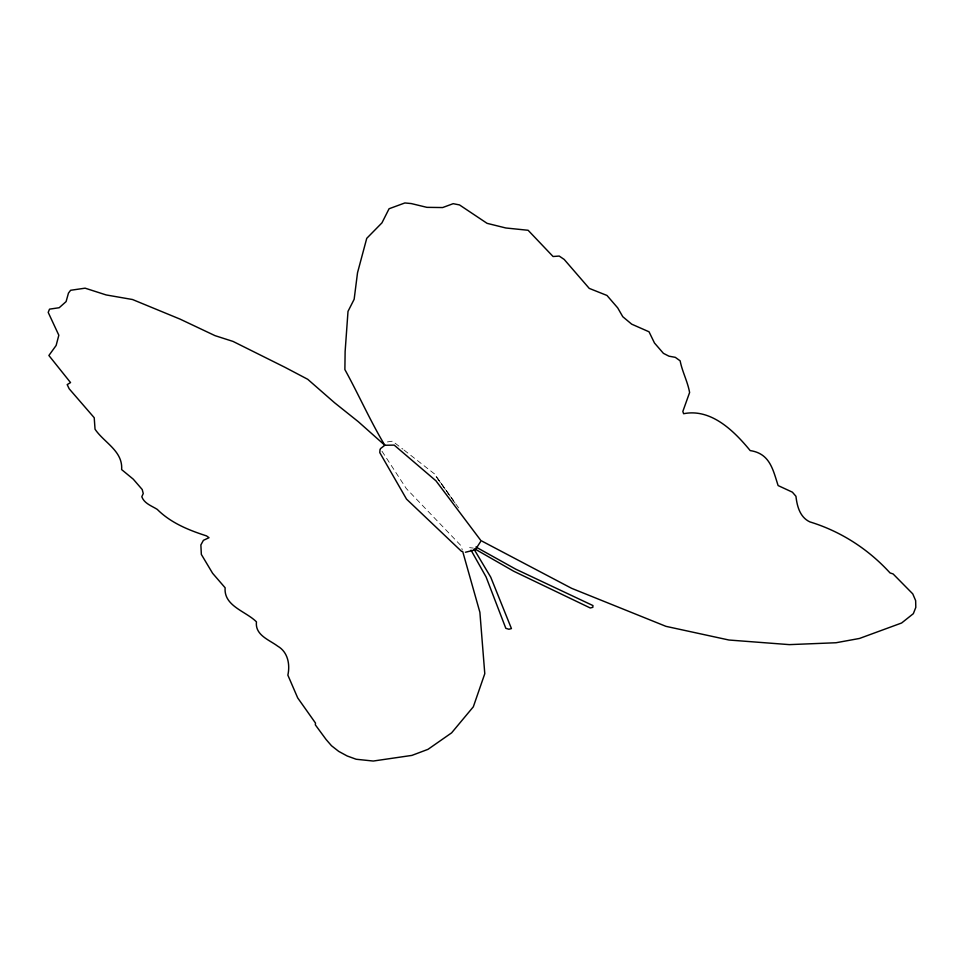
<?xml version="1.0" encoding="UTF-8"?>
<svg xmlns="http://www.w3.org/2000/svg" width="964" height="964" viewBox="0 0 964 964"><rect width="100%" height="100%" fill="white"/><g stroke="black" fill="none" stroke-linecap="round" stroke-linejoin="round"><path stroke-width="0.72" stroke-dasharray="4.82 3.62" d="M387.42 441.922L392.481 441.187L402.928 449.188M469.613 547.624L473.384 548.106M404.097 450.104L434.523 473.927L453.526 500.714M458.611 507.895L435.861 476.192L455.044 503.051M381.985 451.224L406.338 488.591L461.069 545.745L462.298 550.082"/><path stroke-width="1.45" d="M380.009 449.586L379.78 452.61L406.519 499.111L461.66 551.48M480.494 541.768L475.276 549.817L465.431 552.252M380.358 448.73L384.817 445.26L394.216 445.115L435.981 480.843L480.891 540.563L571.664 588.341L665.967 626.347L728.965 640.024L789.359 644.627L836.005 642.747L859.49 638.457L901.617 622.997L913.342 613.67L915.8 607.416L915.655 600.644L912.763 593.872L893.098 573.942L890.049 572.941C868.166 548.974 840.753 531.333 809.868 521.886C799.963 517.294 797.059 506.245 795.951 496.291L792.372 492.158L778.117 485.567C772.947 469.721 770.019 453.55 750.185 450.586C734.158 431.041 711.203 408.218 683.609 413.713L682.837 411.435L689.609 392.505C687.585 381.346 682.247 371.755 680.138 360.837L675.318 357.343L668.98 356.186L663.425 353.354L654.484 343.015L649.037 331.797L631.697 324.169L622.78 316.71L617.695 307.865L606.971 295.454L589.245 288.393L564.193 259.437L559.216 256.062L553.059 256.508L528.115 230.275L505.847 227.986L487.073 223.335L459.503 204.922L453.176 203.681L442.645 207.549L426.895 207.344L411.23 203.561L404.868 202.958L389.07 208.754L381.937 222.877L366.742 238.337L357.524 272.74L354.149 299.286L348.004 311.384L345.124 351.571L344.883 369.574C358.656 394.577 370.128 420.702 384.817 445.26L358.283 421.678L334.532 402.723L307.709 379.286L284.946 367.296L233.035 341.425L214.996 335.641L180.039 319.108L132.526 299.527L106.148 294.936L85.109 288.176L70.613 290.285L68.468 293.104L66.094 301.599L59.19 307.733L49.526 309.143L48.2 312.384L58.828 335.219L56.129 345.474L48.887 355.487L70.541 382.575L67.191 384.612L69.167 388.781L94.219 417.725L95.038 429.209C104.076 442.693 122.97 450.923 121.633 469.589L133.273 479.18L142.214 489.519L143.25 493.544L141.816 496.725C144.178 503.509 151.685 505.859 157.24 509.378C170.809 522.91 188.57 530.116 206.513 535.888L209.019 537.707L203.404 540.334L200.874 544.925L201.343 554.421L212.61 573.291L225.13 587.775C223.648 606.127 245.844 611.188 256.448 621.852C254.906 635.18 269.101 639.735 277.704 646.157C287.911 652.026 290.212 664.425 287.862 675.149L297.695 697.9L315.481 723.048L315.349 724.88L326.121 739.533L331.496 745.738L338.701 751.378L347.173 755.981L356.162 759.246L373.249 761.042L411.893 755.402L427.992 749.341L451.598 732.869L473.324 706.817L484.784 673.691L479.891 612.321L462.708 551.529M475.927 547.022L515.8 569.194L592.944 605.561L592.836 607.32L590.281 607.983L513.643 571.194L474.686 548.853M474.143 549.372L490.736 577.183L511.438 628.576L508.896 629.251L505.823 628.323L486.085 576.954L471.047 550.179"/></g></svg>
